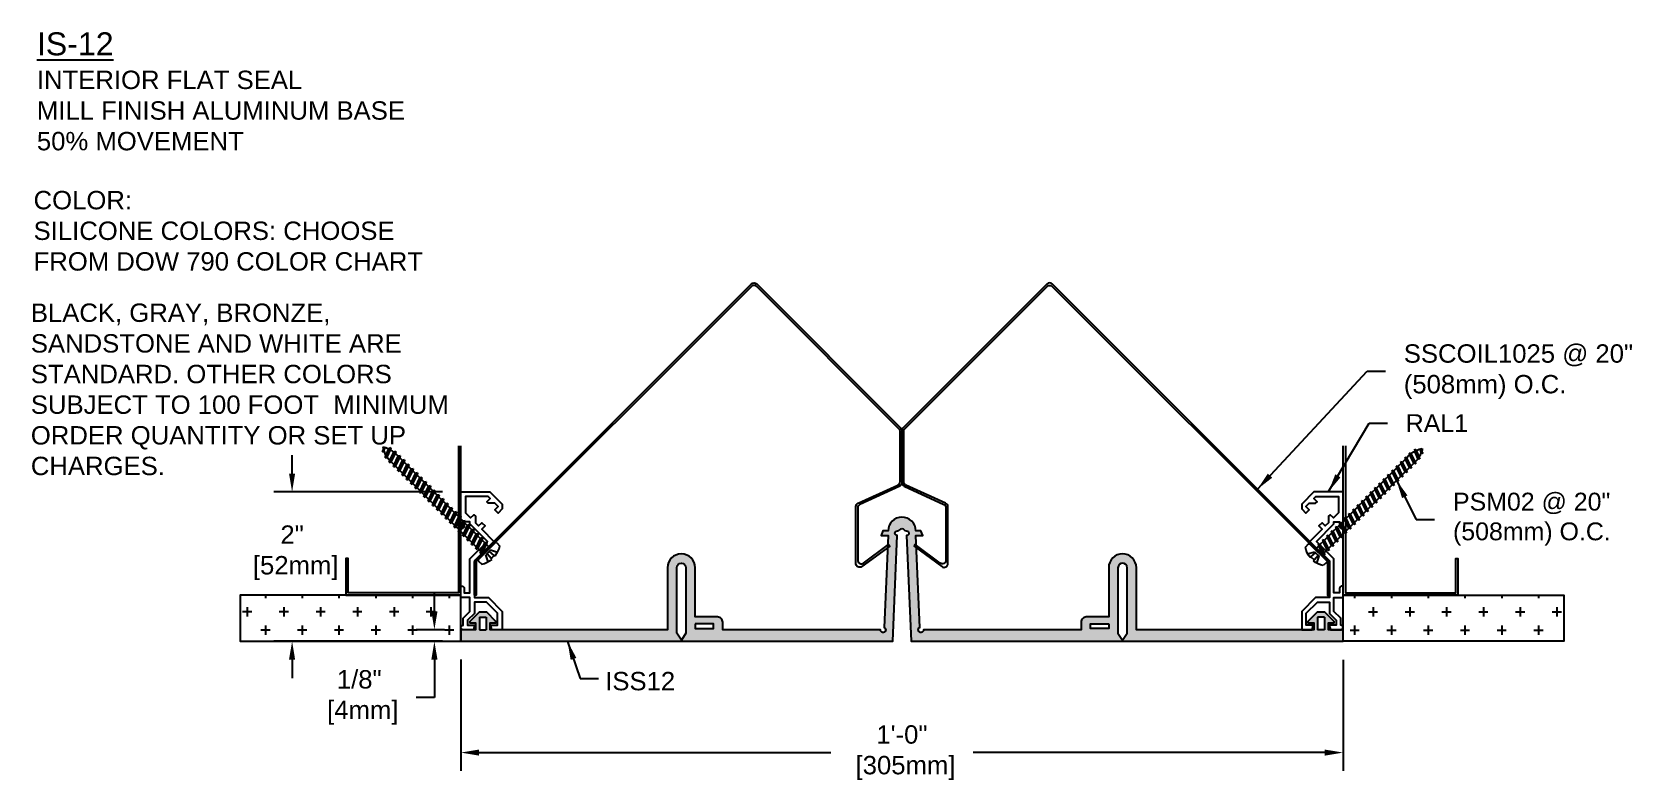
# Model space of a CAD drawing. Header units: inches. Extents: x -3.2 to 18.6, y 3.1 to 13.3.
import ezdxf

# ---------------------------------------------------------------- set-up
doc = ezdxf.new("R2010")
doc.units = ezdxf.units.IN
doc.header["$MEASUREMENT"] = 0
for name, color, linetype in [('Anchors', 4, 'Continuous'), ('Conditions', 1, 'Continuous'), ('Dimensions', 3, 'Continuous'), ('FILLERS', 2, 'Continuous'), ('Metals', 7, 'Continuous'), ('TEXT', 2, 'Continuous')]:
    doc.layers.add(name, color=color, linetype=linetype)
doc.styles.add('ARIAL', font='arial.ttf')
doc.dimstyles.new('Arial', dxfattribs={"dimtxt": 0.25, "dimasz": 0.25, "dimexe": 0.25, "dimexo": 0.25, "dimgap": 0.25, "dimtad": 0, "dimtih": 1, "dimtoh": 1, "dimdec": 4, "dimzin": 3, "dimdsep": 46, "dimlunit": 4, "dimtxsty": 'ARIAL', "dimcen": 0.25, "dimadec": 0, "dimazin": 0, "dimtfac": 1, "dimtdec": 4, "dimtofl": 0, "dimtmove": 0, "dimatfit": 3, "dimfxl": 0, "dimfrac": 2, "dimtolj": 1, "dimtzin": 0, "dimarcsym": 0})

# ---------------------------------------------------------------- blocks, each defined once
blk = doc.blocks.new('A$CB0F2')
blk.add_lwpolyline([(0.029, 0.002, -0.958439), (0.032, 0.064), (0.032, 0.158), (0.125, 0.251), (0.125, 0.442), (0.001, 0.442), (0.001, 0.597), (0.017, 0.597, -0.414214), (0.048, 0.566), (0.048, 0.504), (0.125, 0.504), (0.125, 0.965), (0.364, 1.204), (0.125, 1.444), (0.125, 1.471), (0.048, 1.471), (0.048, 1.409, -0.414214), (0.017, 1.378), (0.001, 1.378), (0.001, 1.877), (0.397, 1.877), (0.564, 1.711), (0.564, 1.647), (0.507, 1.59), (0.463, 1.634), (0.508, 1.679), (0.464, 1.723), (0.375, 1.722), (0.354, 1.744), (0.398, 1.788), (0.371, 1.815), (0.063, 1.815), (0.063, 1.594), (0.133, 1.523), (0.177, 1.567), (0.199, 1.545), (0.199, 1.457), (0.243, 1.414), (0.286, 1.457), (0.33, 1.414), (0.286, 1.37), (0.452, 1.204), (0.187, 0.939), (0.187, 0.439), (0.377, 0.439), (0.564, 0.252), (0.564, 0.002), (0.423, 0.002), (0.407, 0.064), (0.502, 0.064), (0.502, 0.226), (0.351, 0.377), (0.187, 0.377), (0.187, 0.225), (0.094, 0.132), (0.094, 0.064), (0.189, 0.064), (0.172, 0.002), (0.029, 0.002)], format="xyb")
blk = doc.blocks.new('ral1')
blk.add_blockref('A$CB0F2', (-0.029, -0.002))
blk = doc.blocks.new('*D6')
at = {"layer": 'Defpoints', "color": 0}
for p in [(2.63, 4.979), (14.63, 4.978), (2.63, 3.465)]:
    blk.add_point(p, dxfattribs=at)
at = {"layer": 'Dimensions', "color": 0, "lineweight": -2}
for p, q in [((2.63, 4.729), (2.63, 3.215)), ((14.63, 4.728), (14.63, 3.215)), ((2.88, 3.465), (7.664, 3.465)), ((14.38, 3.465), (9.597, 3.465))]:
    blk.add_line(p, q, dxfattribs=at)
at = {"layer": 'Dimensions', "color": 0}
for points in [[(2.88, 3.506), (2.88, 3.423), (2.63, 3.465)], [(14.38, 3.506), (14.38, 3.423), (14.63, 3.465)]]:
    blk.add_solid(points, dxfattribs=at)
at = {"layer": 'Dimensions', "color": 0, "insert": (8.63, 3.465), "char_height": 0.25, "attachment_point": 5, "style": 'ARIAL'}
blk.add_mtext('\\A1;1\'-0"\\P [305mm]', dxfattribs=at)
blk = doc.blocks.new('*D7')
at = {"layer": 'Defpoints', "color": 0}
for p in [(2.63, 7.01), (0.336, 4.979), (2.63, 4.979)]:
    blk.add_point(p, dxfattribs=at)
at = {"layer": 'Dimensions', "color": 0, "lineweight": -2}
for p, q in [((0.336, 7.26), (0.336, 7.51)), ((2.38, 7.01), (0.086, 7.01)), ((2.38, 4.979), (0.086, 4.979)), ((0.336, 4.729), (0.336, 4.479))]:
    blk.add_line(p, q, dxfattribs=at)
at = {"layer": 'Dimensions', "color": 0}
for points in [[(0.294, 7.26), (0.377, 7.26), (0.336, 7.01)], [(0.294, 4.729), (0.377, 4.729), (0.336, 4.979)]]:
    blk.add_solid(points, dxfattribs=at)
at = {"layer": 'Dimensions', "color": 0, "insert": (0.336, 6.183), "char_height": 0.25, "attachment_point": 5, "style": 'ARIAL'}
blk.add_mtext('\\A1;2"\\P [52mm]', dxfattribs=at)
blk = doc.blocks.new('*D8')
at = {"layer": 'Defpoints', "color": 0}
for p in [(2.659, 5.135), (2.271, 4.979), (2.63, 4.979)]:
    blk.add_point(p, dxfattribs=at)
at = {"layer": 'Dimensions', "color": 0, "lineweight": -2}
for p, q in [((2.271, 5.385), (2.271, 5.635)), ((2.409, 5.135), (2.021, 5.135)), ((2.38, 4.979), (2.021, 4.979)), ((2.271, 4.729), (2.271, 4.215)), ((2.271, 4.215), (2.021, 4.215))]:
    blk.add_line(p, q, dxfattribs=at)
at = {"layer": 'Dimensions', "color": 0}
for points in [[(2.23, 5.385), (2.313, 5.385), (2.271, 5.135)], [(2.23, 4.729), (2.313, 4.729), (2.271, 4.979)]]:
    blk.add_solid(points, dxfattribs=at)
at = {"layer": 'Dimensions', "color": 0, "insert": (1.249, 4.215), "char_height": 0.25, "attachment_point": 5, "style": 'ARIAL'}
blk.add_mtext('\\A1;1/8"\\P [4mm]', dxfattribs=at)
blk = doc.blocks.new('PSM02')
for p, q in [((-0.177, 0.017), (-0.172, 0.077)), ((-0.162, 0), (0.162, 0)), ((-0.089, 0.116), (-0.044, 0.028)), ((-0.06, -0.069), (-0.06, 0)), ((-0.044, 0.028), (0.044, 0.028)), ((-0.032, 0.127), (-0.03, 0.111)), ((-0.03, 0.111), (0.03, 0.111)), ((-0.03, 0.111), (-0.023, 0.028)), ((0.03, 0.111), (0.023, 0.028)), ((0.032, 0.127), (0.03, 0.111)), ((0.089, 0.116), (0.044, 0.028)), ((0.06, -0.027), (0.06, 0)), ((0.177, 0.017), (0.172, 0.077)), ((-0.086, -0.083), (0.086, -0.042)), ((-0.086, -0.083), (-0.06, -0.069)), ((-0.086, -0.083), (-0.06, -0.098)), ((-0.086, -0.167), (0.086, -0.125)), ((-0.086, -0.167), (-0.06, -0.152)), ((-0.086, -0.167), (-0.06, -0.181)), ((-0.086, -0.25), (0.086, -0.208)), ((0.06, -0.027), (-0.06, -0.069)), ((0.06, -0.056), (-0.06, -0.098)), ((-0.06, -0.152), (-0.06, -0.098)), ((0.06, -0.111), (-0.06, -0.152)), ((0.06, -0.139), (-0.06, -0.181)), ((-0.06, -0.236), (-0.06, -0.181)), ((0.06, -0.194), (-0.06, -0.236)), ((0.086, -0.042), (0.06, -0.027)), ((0.086, -0.042), (0.06, -0.056)), ((0.06, -0.111), (0.06, -0.056)), ((0.086, -0.125), (0.06, -0.111)), ((0.086, -0.125), (0.06, -0.139)), ((0.06, -0.194), (0.06, -0.139)), ((0.086, -0.208), (0.06, -0.194)), ((0.086, -0.208), (0.06, -0.223)), ((-0.086, -0.25), (-0.06, -0.236)), ((-0.086, -0.25), (-0.06, -0.264)), ((-0.086, -0.333), (0.086, -0.292)), ((-0.086, -0.333), (-0.06, -0.319)), ((-0.086, -0.333), (-0.06, -0.348)), ((-0.086, -0.417), (0.086, -0.375)), ((-0.086, -0.417), (-0.06, -0.402)), ((-0.086, -0.417), (-0.06, -0.431)), ((0.06, -0.223), (-0.06, -0.264)), ((-0.06, -0.319), (-0.06, -0.264)), ((0.06, -0.277), (-0.06, -0.319)), ((0.06, -0.306), (-0.06, -0.348)), ((-0.06, -0.402), (-0.06, -0.348)), ((0.06, -0.361), (-0.06, -0.402)), ((0.06, -0.389), (-0.06, -0.431)), ((-0.06, -0.486), (-0.06, -0.431)), ((0.06, -0.277), (0.06, -0.223)), ((0.086, -0.292), (0.06, -0.277)), ((0.086, -0.292), (0.06, -0.306)), ((0.06, -0.361), (0.06, -0.306)), ((0.086, -0.375), (0.06, -0.361)), ((0.086, -0.375), (0.06, -0.389)), ((0.06, -0.444), (0.06, -0.389)), ((-0.086, -0.5), (0.086, -0.458)), ((-0.086, -0.5), (-0.06, -0.486)), ((-0.086, -0.5), (-0.06, -0.514)), ((-0.086, -0.583), (0.086, -0.542)), ((-0.086, -0.583), (-0.06, -0.569)), ((-0.086, -0.583), (-0.06, -0.598)), ((-0.086, -0.667), (0.086, -0.625)), ((-0.086, -0.667), (-0.06, -0.652)), ((0.06, -0.444), (-0.06, -0.486)), ((0.06, -0.473), (-0.06, -0.514)), ((-0.06, -0.569), (-0.06, -0.514)), ((0.06, -0.527), (-0.06, -0.569)), ((0.06, -0.556), (-0.06, -0.598)), ((-0.06, -0.652), (-0.06, -0.598)), ((0.06, -0.611), (-0.06, -0.652)), ((0.06, -0.639), (-0.06, -0.681)), ((0.086, -0.458), (0.06, -0.444)), ((0.086, -0.458), (0.06, -0.473)), ((0.06, -0.527), (0.06, -0.473)), ((0.086, -0.542), (0.06, -0.527)), ((0.086, -0.542), (0.06, -0.556)), ((0.06, -0.611), (0.06, -0.556)), ((0.086, -0.625), (0.06, -0.611)), ((0.086, -0.625), (0.06, -0.639)), ((0.06, -0.694), (0.06, -0.639)), ((-0.086, -0.667), (-0.06, -0.681)), ((-0.086, -0.75), (0.086, -0.708)), ((-0.086, -0.75), (-0.06, -0.736)), ((-0.086, -0.75), (-0.06, -0.764)), ((-0.086, -0.833), (0.086, -0.792)), ((-0.086, -0.833), (-0.06, -0.819)), ((-0.086, -0.833), (-0.06, -0.848)), ((-0.06, -0.736), (-0.06, -0.681)), ((0.06, -0.694), (-0.06, -0.736)), ((0.06, -0.723), (-0.06, -0.764)), ((-0.06, -0.819), (-0.06, -0.764)), ((0.06, -0.777), (-0.06, -0.819)), ((0.06, -0.806), (-0.06, -0.848)), ((-0.06, -0.902), (-0.06, -0.848)), ((0.06, -0.861), (-0.06, -0.902)), ((0.086, -0.708), (0.06, -0.694)), ((0.086, -0.708), (0.06, -0.723)), ((0.06, -0.777), (0.06, -0.723)), ((0.086, -0.792), (0.06, -0.777)), ((0.086, -0.792), (0.06, -0.806)), ((0.06, -0.861), (0.06, -0.806)), ((0.086, -0.875), (0.06, -0.861)), ((-0.086, -0.917), (0.086, -0.875)), ((-0.086, -0.917), (-0.06, -0.902)), ((-0.086, -0.917), (-0.06, -0.931)), ((-0.086, -1), (0.086, -0.958)), ((-0.086, -1), (-0.06, -0.986)), ((-0.086, -1), (-0.06, -1.014)), ((-0.086, -1.083), (0.086, -1.042)), ((-0.086, -1.083), (-0.06, -1.069)), ((-0.086, -1.083), (-0.06, -1.098)), ((0.06, -0.889), (-0.06, -0.931)), ((-0.06, -0.986), (-0.06, -0.931)), ((0.06, -0.944), (-0.06, -0.986)), ((0.06, -0.973), (-0.06, -1.014)), ((-0.06, -1.069), (-0.06, -1.014)), ((0.06, -1.027), (-0.06, -1.069)), ((0.06, -1.056), (-0.06, -1.098)), ((0.086, -0.875), (0.06, -0.889)), ((0.06, -0.944), (0.06, -0.889)), ((0.086, -0.958), (0.06, -0.944)), ((0.086, -0.958), (0.06, -0.973)), ((0.06, -1.027), (0.06, -0.973)), ((0.086, -1.042), (0.06, -1.027)), ((0.086, -1.042), (0.06, -1.056)), ((0.06, -1.111), (0.06, -1.056)), ((-0.086, -1.167), (0.086, -1.125)), ((-0.086, -1.167), (-0.06, -1.152)), ((-0.086, -1.167), (-0.06, -1.181)), ((-0.086, -1.25), (0.086, -1.208)), ((-0.086, -1.25), (-0.06, -1.236)), ((-0.086, -1.25), (-0.06, -1.264)), ((-0.086, -1.333), (0.086, -1.292)), ((-0.06, -1.152), (-0.06, -1.098)), ((0.06, -1.111), (-0.06, -1.152)), ((0.06, -1.139), (-0.06, -1.181)), ((-0.06, -1.236), (-0.06, -1.181)), ((0.06, -1.194), (-0.06, -1.236)), ((0.06, -1.223), (-0.06, -1.264)), ((-0.06, -1.319), (-0.06, -1.264)), ((0.06, -1.277), (-0.06, -1.319)), ((0.086, -1.125), (0.06, -1.111)), ((0.086, -1.125), (0.06, -1.139)), ((0.06, -1.194), (0.06, -1.139)), ((0.086, -1.208), (0.06, -1.194)), ((0.086, -1.208), (0.06, -1.223)), ((0.06, -1.277), (0.06, -1.223)), ((0.086, -1.292), (0.06, -1.277)), ((0.086, -1.292), (0.06, -1.306)), ((-0.086, -1.333), (-0.06, -1.319)), ((-0.086, -1.333), (-0.06, -1.348)), ((-0.086, -1.417), (0.086, -1.375)), ((-0.086, -1.417), (-0.06, -1.402)), ((-0.086, -1.417), (-0.06, -1.431)), ((-0.086, -1.5), (0.086, -1.458)), ((-0.086, -1.5), (-0.06, -1.486)), ((-0.086, -1.5), (-0.06, -1.514)), ((0.06, -1.306), (-0.06, -1.348)), ((-0.06, -1.402), (-0.06, -1.348)), ((0.06, -1.361), (-0.06, -1.402)), ((0.06, -1.389), (-0.06, -1.431)), ((-0.06, -1.486), (-0.06, -1.431)), ((0.06, -1.444), (-0.06, -1.486)), ((0.06, -1.473), (-0.06, -1.514)), ((-0.06, -1.569), (-0.06, -1.514)), ((0.06, -1.361), (0.06, -1.306)), ((0.086, -1.375), (0.06, -1.361)), ((0.086, -1.375), (0.06, -1.389)), ((0.06, -1.444), (0.06, -1.389)), ((0.086, -1.458), (0.06, -1.444)), ((0.086, -1.458), (0.06, -1.473)), ((0.06, -1.527), (0.06, -1.473)), ((-0.086, -1.583), (0.086, -1.542)), ((-0.086, -1.583), (-0.06, -1.569)), ((-0.086, -1.583), (-0.06, -1.598)), ((-0.086, -1.667), (0.086, -1.625)), ((-0.086, -1.667), (-0.06, -1.652)), ((-0.086, -1.667), (-0.06, -1.681)), ((-0.086, -1.75), (0.086, -1.708)), ((-0.086, -1.75), (-0.06, -1.736)), ((0.06, -1.527), (-0.06, -1.569)), ((0.06, -1.556), (-0.06, -1.598)), ((-0.06, -1.652), (-0.06, -1.598)), ((0.06, -1.611), (-0.06, -1.652)), ((0.06, -1.639), (-0.06, -1.681)), ((-0.06, -1.736), (-0.06, -1.681)), ((0.06, -1.694), (-0.06, -1.736)), ((0.06, -1.723), (-0.06, -1.764)), ((0.086, -1.542), (0.06, -1.527)), ((0.086, -1.542), (0.06, -1.556)), ((0.06, -1.611), (0.06, -1.556)), ((0.086, -1.625), (0.06, -1.611)), ((0.086, -1.625), (0.06, -1.639)), ((0.06, -1.694), (0.06, -1.639)), ((0.086, -1.708), (0.06, -1.694)), ((0.086, -1.708), (0.06, -1.723)), ((0.06, -1.723), (0.06, -1.777)), ((-0.086, -1.75), (-0.06, -1.764)), ((-0.086, -1.833), (0.086, -1.792)), ((-0.086, -1.833), (-0.06, -1.819)), ((-0.086, -1.833), (-0.058, -1.847)), ((-0.069, -1.917), (0.079, -1.875)), ((-0.069, -1.917), (-0.047, -1.902)), ((-0.069, -1.917), (-0.039, -1.926)), ((-0.06, -1.81), (-0.06, -1.764)), ((0.06, -1.777), (-0.06, -1.819)), ((0.06, -1.806), (-0.058, -1.847)), ((0.056, -1.862), (-0.047, -1.902)), ((0.05, -1.892), (-0.039, -1.926)), ((0.03, -1.947), (-0.004, -1.972)), ((-0.004, -1.972), (0.051, -1.958)), ((0.051, -1.958), (0.017, -1.973)), ((0.051, -1.958), (0.03, -1.947)), ((0.079, -1.875), (0.05, -1.892)), ((0.079, -1.875), (0.056, -1.862)), ((0.086, -1.792), (0.06, -1.777)), ((0.086, -1.792), (0.06, -1.806)), ((0.06, -1.806), (0.06, -1.81)), ((0.017, -1.973), (-0.004, -1.972))]:
    blk.add_line(p, q)
for centre, radius, start, end in [((-0.162, 0.016), 0.016, 175, 270), ((0, -0.185), 0.313, 95.8447, 123.323), ((0, -0.185), 0.313, 56.677, 84.1553), ((0.162, 0.016), 0.016, 270, 5), ((0.27, -1.81), 0.33, 180, 181.4809), ((0.27, -1.81), 0.33, 186.3809, 196.1333), ((0.27, -1.81), 0.33, 200.6129, 215.118), ((-0.27, -1.81), 0.33, 335.5566, 345.5871), ((-0.27, -1.81), 0.33, 350.9871, 0), ((-0.27, -1.81), 0.33, 324.882, 330.5326)]:
    blk.add_arc(centre, radius, start, end)
blk = doc.blocks.new('ISS12')
h = blk.add_hatch(color=256)
h.dxf.hatch_style = 1
h.paths.add_polyline_path([(6.189, 1.438), (6.282, 1.438), (6.258, 1.5), (6.188, 1.5, 0.414214), (6, 1.688, 0.414214), (5.812, 1.5), (5.742, 1.5), (5.718, 1.438), (5.811, 1.438), (5.758, 0.188, -1.832496), (5.707, 0.156), (3.562, 0.156), (3.562, 0.26, 0.414214), (3.493, 0.33), (3.187, 0.33), (3.187, 1, 1), (2.812, 1), (2.812, 0.156), (0.4, 0.156), (0.4, 0.249), (0.478, 0.249), (0.478, 0.269), (0.353, 0.394), (0.248, 0.394), (0.123, 0.269), (0.123, 0.249), (0.2, 0.249), (0.2, 0.156), (0, 0.156), (0, 0), (5.875, 0), (5.936, 1.437, -1.037315), (5.941, 1.501, 0.296476), (5.972, 1.516, -0.265188), (6, 1.532, -0.265188), (6.028, 1.516, 0.296476), (6.059, 1.501, -1.037315), (6.064, 1.437), (6.125, 0), (12, 0), (12, 0.156), (11.8, 0.156), (11.8, 0.249), (11.877, 0.249), (11.877, 0.269), (11.752, 0.394), (11.647, 0.394), (11.522, 0.269), (11.522, 0.249), (11.6, 0.249), (11.6, 0.156), (9.188, 0.156), (9.188, 1, 1), (8.812, 1), (8.812, 0.33), (8.507, 0.33, 0.414214), (8.438, 0.26), (8.438, 0.156), (6.293, 0.156, -1.832496), (6.242, 0.188)])
h.paths.add_polyline_path([(8.563, 0.237), (8.812, 0.237), (8.812, 0.174), (8.563, 0.174)], flags=16)
h.paths.add_polyline_path([(9.062, 1), (9.062, 0.111), (9, 0.015), (8.938, 0.111), (8.938, 1, -1)], flags=16)
h.paths.add_polyline_path([(3.437, 0.237), (3.437, 0.174), (3.188, 0.174), (3.188, 0.237)], flags=16)
h.paths.add_polyline_path([(3.062, 1), (3.062, 0.111), (3, 0.015), (2.938, 0.111), (2.938, 1, -1)], flags=16)
h.paths.add_polyline_path([(11.653, 0.328), (11.746, 0.328), (11.746, 0.156), (11.653, 0.156)], flags=16)
h.paths.add_polyline_path([(0.347, 0.328), (0.347, 0.156), (0.254, 0.156), (0.254, 0.328)], flags=16)
for p, q in [((0.254, 0.328), (0.254, 0.156)), ((0.254, 0.328), (0.347, 0.328)), ((0.347, 0.328), (0.347, 0.156)), ((11.653, 0.328), (11.653, 0.156)), ((11.746, 0.328), (11.653, 0.328)), ((11.746, 0.328), (11.746, 0.156)), ((0.254, 0.156), (0.347, 0.156)), ((11.746, 0.156), (11.653, 0.156))]:
    blk.add_line(p, q)
for points in [[(6, 1.532, -0.265188), (6.028, 1.516, 0.296476), (6.059, 1.501, -1.037315), (6.064, 1.437), (6.125, 0), (12, 0), (12, 0.156), (11.8, 0.156), (11.8, 0.249), (11.877, 0.249), (11.877, 0.269), (11.752, 0.394), (11.647, 0.394), (11.522, 0.269), (11.522, 0.249), (11.6, 0.249), (11.6, 0.156), (9.188, 0.156), (9.188, 1, 1), (8.812, 1), (8.812, 0.33), (8.507, 0.33, 0.414214), (8.438, 0.26), (8.438, 0.156), (6.293, 0.156, -1.832496), (6.242, 0.188), (6.189, 1.438), (6.282, 1.438), (6.258, 1.5), (6.188, 1.5, 0.414214), (6, 1.688, 0.414214), (5.812, 1.5), (5.742, 1.5), (5.718, 1.438), (5.811, 1.438), (5.758, 0.188, -1.832496), (5.707, 0.156), (3.562, 0.156), (3.562, 0.26, 0.414214), (3.493, 0.33), (3.187, 0.33), (3.187, 1, 1), (2.812, 1), (2.812, 0.156), (0.4, 0.156), (0.4, 0.249), (0.478, 0.249), (0.478, 0.269), (0.353, 0.394), (0.248, 0.394), (0.123, 0.269), (0.123, 0.249), (0.2, 0.249), (0.2, 0.156), (0, 0.156), (0, 0), (5.875, 0), (5.936, 1.437, -1.037315), (5.941, 1.501, 0.296476), (5.972, 1.516, -0.265188)], [(2.938, 1, -1), (3.062, 1), (3.062, 0.111), (3, 0.015), (2.938, 0.111)], [(9.062, 1, 1), (8.938, 1), (8.938, 0.111), (9, 0.015), (9.062, 0.111)]]:
    blk.add_lwpolyline(points, format="xyb", close=True)
for points in [[(3.188, 0.237), (3.188, 0.174), (3.437, 0.174), (3.437, 0.237)], [(8.812, 0.237), (8.812, 0.174), (8.563, 0.174), (8.563, 0.237)]]:
    blk.add_lwpolyline(points, close=True)
blk = doc.blocks.new('CLIP12')
at = {"layer": 'Metals'}
for points in [[(5.217, 1.249), (5.758, 1.497, 0.293256), (5.788, 1.543), (5.788, 2.227, 0.198912), (5.773, 2.262), (3.838, 4.197, 0.414214), (3.767, 4.197), (0.025, 0.455), (0.025, 0), (0, 0), (0, 0.444, -0.198912), (0.015, 0.48), (3.767, 4.232, -0.414214), (3.838, 4.232), (5.798, 2.272, -0.198912), (5.813, 2.237), (5.813, 1.527, -0.293256), (5.783, 1.481), (5.242, 1.233, 0.293256), (5.213, 1.187), (5.213, 0.476, 0.61551), (5.292, 0.436), (5.633, 0.688), (5.647, 0.667), (5.267, 0.387, -0.61551), (5.188, 0.427), (5.188, 1.203, -0.293256)], [(6.408, 1.249), (5.867, 1.497, -0.293256), (5.838, 1.543), (5.838, 2.227, -0.198912), (5.852, 2.262), (7.787, 4.197, -0.414214), (7.858, 4.197), (11.6, 0.455), (11.6, 0), (11.625, 0), (11.625, 0.444, 0.198912), (11.61, 0.48), (7.858, 4.232, 0.414214), (7.787, 4.232), (5.827, 2.272, 0.198912), (5.813, 2.237), (5.813, 1.527, 0.293256), (5.842, 1.481), (6.383, 1.233, -0.293256), (6.413, 1.187), (6.413, 0.476, -0.61551), (6.333, 0.436), (5.992, 0.688), (5.978, 0.667), (6.358, 0.387, 0.61551), (6.438, 0.427), (6.438, 1.203, 0.293256)]]:
    blk.add_lwpolyline(points, format="xyb", close=True, dxfattribs=at)

msp = doc.modelspace()

# ---------------------------------------------------------------- hatches: boundary and pattern name
at = {"layer": 'Conditions'}
h = msp.add_hatch(dxfattribs=at)
h.set_pattern_fill('CROSS', color=256, style=0)
h.set_pattern_definition([(180, (8.53583, 10.12843), (-0.25, -0.25), [0.125, -0.375]), (270, (8.47333, 10.19093), (0.25, -0.25), [0.125, -0.375])])
h.paths.add_polyline_path([(-0.36978, 4.9788), (2.63022, 4.9788), (2.63022, 5.0788), (2.63022, 5.6038), (1.06772, 5.6038), (-0.36978, 5.6038)])
h = msp.add_hatch(dxfattribs=at)
h.set_pattern_fill('CROSS', color=256, style=0)
h.set_pattern_definition([(7e-15, (8.7246, 10.12843), (0.25, -0.25), [0.125, -0.375]), (270, (8.7871, 10.19093), (-0.25, -0.25), [0.125, -0.375])])
h.paths.add_polyline_path([(17.63022, 4.9788), (14.63022, 4.9788), (14.63022, 5.0788), (14.63022, 5.6038), (16.19272, 5.6038), (17.63022, 5.6038)])

# ---------------------------------------------------------------- linework, layer by layer
for points in [[(2.59897, 7.63505), (2.59897, 5.63505), (1.09897, 5.63505), (1.09897, 6.1038), (1.06772, 6.1038), (1.06772, 5.6038), (2.63022, 5.6038), (2.63022, 7.63505)], [(14.66147, 7.63505), (14.66147, 5.63505), (16.16147, 5.63505), (16.16147, 6.1038), (16.19272, 6.1038), (16.19272, 5.6038), (14.63022, 5.6038), (14.63022, 7.63505)], [(2.63022, 5.6038), (-0.36978, 5.6038), (-0.36978, 4.9788), (2.63022, 4.9788), (2.63022, 5.6038)], [(14.63022, 5.6038), (17.63022, 5.6038), (17.63022, 4.9788), (14.63022, 4.9788), (14.63022, 5.6038)]]:
    msp.add_lwpolyline(points, dxfattribs=at)

# ---------------------------------------------------------------- block references
at = {"layer": 'Anchors', "rotation": 225}
msp.add_blockref('PSM02', (2.98401, 6.20425), dxfattribs=at)
at = {"layer": 'Anchors', "xscale": -1, "rotation": 135.0000000000001}
msp.add_blockref('PSM02', (14.29242, 6.18525), dxfattribs=at)
at = {"layer": 'FILLERS'}
msp.add_blockref('ISS12', (2.63022, 4.9788), dxfattribs=at)
at = {"layer": 'Metals'}
for name, p in [('CLIP12', (2.81622, 5.60663)), ('ral1', (2.65858, 5.13488))]:
    msp.add_blockref(name, p, dxfattribs=at)
at = {"layer": 'Metals', "xscale": -1}
msp.add_blockref('ral1', (14.60186, 5.13488), dxfattribs=at)

# ---------------------------------------------------------------- texts
at = {"layer": 'TEXT', "attachment_point": 1, "style": 'ARIAL'}
for s, insert, char_height, width in [('{\\LIS-12\\P\\H0.8x;\\lINTERIOR FLAT SEAL\\PMILL FINISH ALUMINUM BASE\\P50% MOVEMENT}', (-3.1352, 13.25951), 0.3125, 5.875), ('COLOR:{\\L                             \\~\\P}SILICONE COLORS: CHOOSE FROM DOW 790 COLOR CHART', (-3.18009, 11.10301), 0.25, 5.6796558), ('BLACK, GRAY, BRONZE, SANDSTONE AND WHITE ARE STANDARD. OTHER COLORS SUBJECT TO 100 FOOT  MINIMUM ORDER QUANTITY OR SET UP CHARGES.', (-3.21752, 9.57159), 0.25, 6.3234)]:
    msp.add_mtext(s, dxfattribs=dict(at, insert=insert, char_height=char_height, width=width))
at = {"layer": 'TEXT', "style": 'ARIAL'}
for s, insert, char_height, attachment_point in [('SSCOIL1025 @ 20"\\P(508mm) O.C.', (15.45542, 9.01686), 0.25, 1), ('\\A1;RAL1', (15.48243, 7.82369), 0.2425, 7), ('PSM02 @ 20"\\P(508mm) O.C.', (16.12468, 6.99869), 0.2425, 1), ('ISS12', (4.59421, 4.56175), 0.25, 1)]:
    msp.add_mtext(s, dxfattribs=dict(at, insert=insert, char_height=char_height, attachment_point=attachment_point))

# ---------------------------------------------------------------- dimensions: what is measured, and where the dimension line sits
at = {"layer": 'Dimensions'}
for base, p1, picture, middle in [((0.33566, 4.9788), (2.63022, 7.00988), '*D7', (0.33566, 6.183)), ((2.2715, 4.9788), (2.65859, 5.13484), '*D8', (1.24924, 4.21525))]:
    dim = msp.add_linear_dim(base=base, p1=p1, p2=(2.63022, 4.9788), angle=90, dimstyle='Arial', override={"dimpost": '\\X'}, dxfattribs=at)
    dim.commit()
    dim.dimension.update_dxf_attribs({"geometry": picture, "text_midpoint": middle, "dimtype": 160})
dim = msp.add_linear_dim(base=(2.63022, 3.46472), p1=(14.63022, 4.97819), p2=(2.63022, 4.9788), dimstyle='Arial', override={"dimpost": '\\X'}, dxfattribs=at)
dim.commit()
dim.dimension.update_dxf_attribs({"geometry": '*D6', "text_midpoint": (8.63022, 3.46472), "dimtype": 160})

# ---------------------------------------------------------------- leaders
at = {"layer": 'TEXT'}
for points in [[(13.46578, 7.04725), (14.95542, 8.6535), (15.20542, 8.6535)], [(14.43205, 7.01319), (14.98243, 7.94494), (15.23243, 7.94494)], [(15.3558, 7.16708), (15.62468, 6.63532), (15.87468, 6.63532)]]:
    msp.add_leader(points, dimstyle='Arial', override={"dimgap": 0.25}, dxfattribs=at)
msp.add_leader([(4.0822, 4.97548), (4.25421, 4.47175), (4.50421, 4.47175)], dimstyle='Arial', dxfattribs=at)

doc.saveas('drawing.dxf')
